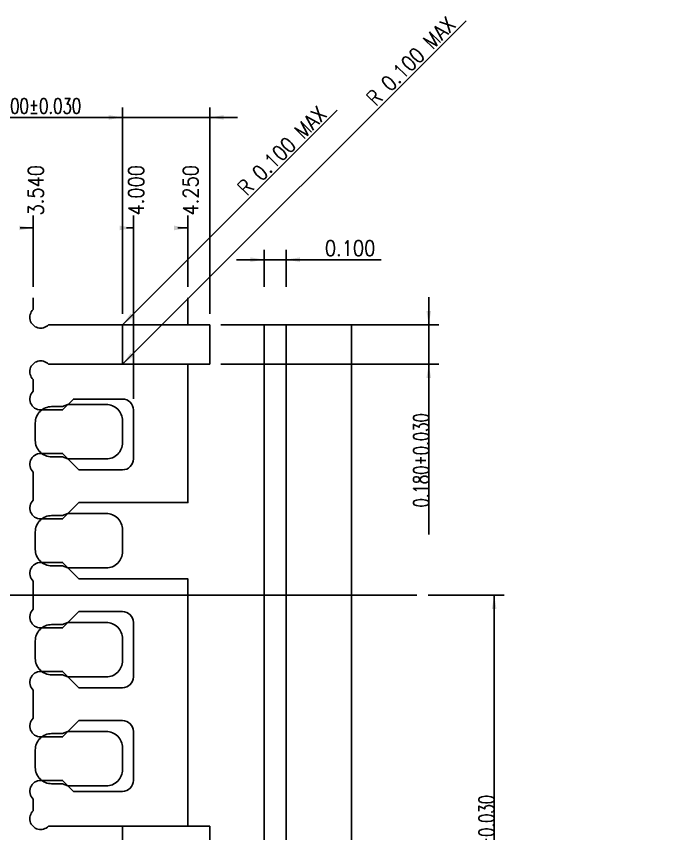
# Model space of a CAD drawing. Header units: millimetres. Extents: x 480.3 to 494.7, y 199.4 to 208.6.
# Drawn here: x 486.222 to 489.259, y 204.526 to 208.276 of the extents above; entities that cross this region are included whole.
import ezdxf

# ---------------------------------------------------------------- set-up
doc = ezdxf.new("R2010")
doc.units = ezdxf.units.MM
doc.linetypes.add('PHANTOM', pattern=[15, 7.5, -1.5, 1.5, -1.5, 1.5, -1.5])
doc.layers.add('3', color=7, linetype='Continuous')
doc.layers.add('3D', color=4, linetype='Continuous')
doc.styles.get("Standard").update_dxf_attribs({"font": 'ROMANS', "bigfont": 'EXTFONT2'})

msp = doc.modelspace()

# ---------------------------------------------------------------- linework, layer by layer
at = {"layer": '3', "linetype": 'Continuous'}
msp.add_lwpolyline([(486.299, 206.9844), (486.299, 206.9308, 1.010051), (486.3697, 206.8601), (487.009, 206.8601), (487.009, 206.9844)], format="xyb", dxfattribs=at)
at = {"layer": '3'}
msp.add_lwpolyline([(486.709, 206.0451), (487.009, 206.0451), (487.009, 206.6801), (486.3697, 206.6801, 1.010051), (486.299, 206.6094), (486.299, 206.5558, 0.671801), (486.334, 206.4701), (486.434, 206.4701), (486.484, 206.5201), (486.709, 206.5201, -0.414214), (486.759, 206.4701), (486.759, 206.2451, -0.414214), (486.709, 206.1951), (486.509, 206.1951), (486.434, 206.2701), (486.334, 206.2701, 0.671801), (486.299, 206.1844), (486.299, 206.0558, 0.671801), (486.334, 205.9701), (486.434, 205.9701), (486.509, 206.0451)], format="xyb", close=True, dxfattribs=at)
at = {"layer": '3', "linetype": 'Continuous'}
msp.add_lwpolyline([(486.709, 205.5451), (486.509, 205.5451), (486.434, 205.4701), (486.334, 205.4701, -0.671801), (486.299, 205.5558), (486.299, 205.6844, -0.671801), (486.334, 205.7701), (486.434, 205.7701), (486.509, 205.6951), (486.709, 205.6951), (487.009, 205.6951), (487.009, 205.1951), (487.009, 204.5601), (486.3697, 204.5601, -1.010051), (486.299, 204.6308), (486.299, 204.6844, -0.671801), (486.334, 204.7701), (486.434, 204.7701), (486.484, 204.7201), (486.709, 204.7201, 0.414214), (486.759, 204.7701), (486.759, 204.9951, 0.414214), (486.709, 205.0451), (486.509, 205.0451), (486.434, 204.9701), (486.334, 204.9701, -0.671801), (486.299, 205.0558), (486.299, 205.1844, -0.671801), (486.334, 205.2701), (486.434, 205.2701), (486.509, 205.1951), (486.709, 205.1951, 0.414214), (486.759, 205.2451), (486.759, 205.4951, 0.414214)], format="xyb", close=True, dxfattribs=at)
at = {"layer": '3D', "color": 7, "linetype": 'Continuous'}
for p, q in [((486.7656, 206.7367), (488.2843, 208.2553)), ((486.709, 206.9109), (486.709, 207.8576)), ((486.7656, 206.9167), (487.6933, 207.8444)), ((487.109, 206.9109), (487.109, 207.8576)), ((486.709, 207.8119), (485.9811, 207.8119)), ((486.582, 207.8119), (487.236, 207.8119)), ((486.299, 207.0352), (486.299, 207.362)), ((486.759, 206.5209), (486.759, 207.362)), ((487.009, 207.0352), (487.009, 207.362)), ((486.2402, 207.3048), (486.299, 207.3048)), ((486.727, 207.3048), (486.759, 207.3048)), ((486.9628, 207.3048), (487.009, 207.3048)), ((487.359, 207.0352), (487.359, 207.205)), ((487.459, 207.0352), (487.459, 207.205)), ((487.586, 207.1593), (487.232, 207.1593)), ((487.459, 207.1593), (487.8945, 207.1593)), ((488.1132, 206.9871), (488.1132, 206.5531)), ((487.1598, 206.8601), (488.1589, 206.8601)), ((486.7656, 206.7367), (486.709, 206.6801)), ((487.1598, 206.6801), (488.1589, 206.6801)), ((488.1132, 206.6801), (488.1132, 205.8992)), ((488.1098, 205.6201), (488.4589, 205.6201)), ((488.4132, 203.3201), (488.4132, 205.6201))]:
    msp.add_line(p, q, dxfattribs=at)
at = {"layer": '3D', "color": 7}
msp.add_line((481.519, 205.6201), (488.059, 205.6201), dxfattribs=at)
at = {"layer": '3D', "color": 7, "linetype": 'Continuous'}
msp.add_lwpolyline([(486.7656, 206.9167), (486.709, 206.8601)], close=True, dxfattribs=at)
at = {"layer": '3D', "linetype": 'Continuous'}
msp.add_lwpolyline([(487.359, 206.8601), (487.359, 206.7701), (487.359, 204.4701), (487.359, 202.1701), (487.359, 201.2701), (486.499, 201.2701), (486.499, 200.8701), (486.209, 200.8701), (485.919, 200.8701), (485.919, 201.2701), (484.199, 201.2701), (484.199, 200.8701), (483.909, 200.8701), (483.619, 200.8701), (483.619, 201.2701), (481.899, 201.2701), (481.899, 200.8701), (481.609, 200.8701), (481.519, 200.8701)], dxfattribs=at)
at = {"layer": '3D', "color": 3, "linetype": 'PHANTOM'}
for points in [[(487.459, 206.8601), (487.459, 204.3087, 0.255924), (488.5206, 202.3706, -0.916659), (487.6436, 200.6932, 0.09902), (486.759, 200.8701), (481.519, 200.8701)], [(487.759, 206.8601), (487.759, 204.3087, 0.255924), (488.6821, 202.6234, -0.916659), (487.5283, 200.4163, 0.09902), (486.759, 200.5701), (481.519, 200.5701)]]:
    msp.add_lwpolyline(points, format="xyb", dxfattribs=at)
at = {"layer": '3D', "linetype": 'Continuous'}
for points in [[(487.109, 206.6801), (487.109, 206.7701), (487.109, 206.8601), (486.709, 206.8601), (486.709, 206.7701), (486.709, 206.6801)], [(487.109, 204.3801), (487.109, 204.4701), (487.109, 204.5601), (486.709, 204.5601), (486.709, 204.4701), (486.709, 204.3801)]]:
    msp.add_lwpolyline(points, close=True, dxfattribs=at)
for points in [[(486.634, 206.4951), (486.459, 206.4951), (486.434, 206.4851), (486.384, 206.4851, 0.414214), (486.309, 206.4101), (486.309, 206.3301, 0.414214), (486.384, 206.2551), (486.434, 206.2551), (486.459, 206.2451), (486.634, 206.2451, 0.414214), (486.709, 206.3201), (486.709, 206.4201, 0.414214)], [(486.634, 205.9951), (486.459, 205.9951), (486.434, 205.9851), (486.384, 205.9851, 0.414214), (486.309, 205.9101), (486.309, 205.8301, 0.414214), (486.384, 205.7551), (486.434, 205.7551), (486.459, 205.7451), (486.634, 205.7451, 0.414214), (486.709, 205.8201), (486.709, 205.9201, 0.414214)], [(486.634, 205.4951), (486.459, 205.4951), (486.434, 205.4851), (486.384, 205.4851, 0.414214), (486.309, 205.4101), (486.309, 205.3301, 0.414214), (486.384, 205.2551), (486.434, 205.2551), (486.459, 205.2451), (486.634, 205.2451, 0.414214), (486.709, 205.3201), (486.709, 205.4201, 0.414214)], [(486.634, 204.9951), (486.459, 204.9951), (486.434, 204.9851), (486.384, 204.9851, 0.414214), (486.309, 204.9101), (486.309, 204.8301, 0.414214), (486.384, 204.7551), (486.434, 204.7551), (486.459, 204.7451), (486.634, 204.7451, 0.414214), (486.709, 204.8201), (486.709, 204.9201, 0.414214)]]:
    msp.add_lwpolyline(points, format="xyb", close=True, dxfattribs=at)
at = {"layer": '3D', "color": 7}
for points in [[(486.6455, 207.8225), (486.6455, 207.8013), (486.709, 207.8119)], [(487.1725, 207.8013), (487.1725, 207.8225), (487.109, 207.8119)], [(486.2355, 207.2942), (486.2355, 207.3154), (486.299, 207.3048)], [(486.6955, 207.2942), (486.6955, 207.3154), (486.759, 207.3048)], [(486.9455, 207.2942), (486.9455, 207.3154), (487.009, 207.3048)], [(487.2955, 207.1699), (487.2955, 207.1487), (487.359, 207.1593)], [(487.5225, 207.1487), (487.5225, 207.1699), (487.459, 207.1593)], [(486.7464, 206.9125), (486.7614, 206.8975), (486.709, 206.8601)], [(486.7464, 206.9125), (486.7614, 206.8975), (486.709, 206.8601)], [(488.1238, 206.9236), (488.1026, 206.9236), (488.1132, 206.8601)], [(486.7464, 206.7325), (486.7614, 206.7175), (486.709, 206.6801)], [(488.1026, 206.6166), (488.1238, 206.6166), (488.1132, 206.6801)], [(488.4238, 205.5566), (488.4026, 205.5566), (488.4132, 205.6201)]]:
    msp.add_solid(points, dxfattribs=at)

# ---------------------------------------------------------------- texts
at = {"layer": '3D', "color": 7, "char_height": 0.07}
for s, insert, attachment_point, rotation in [('\\W0.857143;R 0.100 MAX', (488.0566, 208.0451), 8, 45), ('\\W0.857143;R 0.100 MAX', (487.4656, 207.6342), 8, 45), ('\\W0.857143;3.540', (486.3115, 207.362), 4, 90), ('\\W0.857143;4.000', (486.7715, 207.362), 4, 90), ('\\W0.857143;4.250', (487.0215, 207.362), 4, 90), ('\\W0.714286;0.180±0.030', (488.1132, 206.2387), 8, 90), ('\\W0.714286;2.300±0.030', (488.4132, 204.4876), 8, 90)]:
    msp.add_mtext(s, dxfattribs=dict(at, insert=insert, attachment_point=attachment_point, rotation=rotation))
at = {"layer": '3D', "color": 7, "char_height": 0.07, "attachment_point": 8}
for s, insert in [('\\W0.714286;0.400±0.030', (486.3031, 207.8294)), ('\\W0.857143;0.100', (487.7525, 207.1768))]:
    msp.add_mtext(s, dxfattribs=dict(at, insert=insert))

doc.saveas('drawing.dxf')
